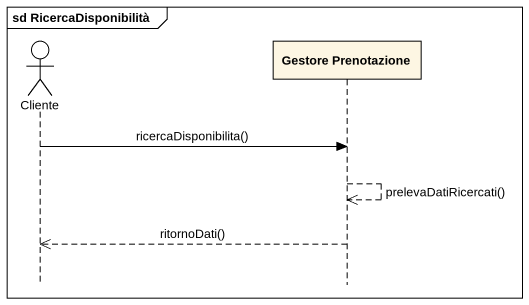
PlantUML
@startuml
mainframe sd RicercaDisponibilità
hide footbox
actor Cliente
participant "Gestore Prenotazione" as Gestore_Prenotazione

Cliente -> Gestore_Prenotazione : ricercaDisponibilita()
Gestore_Prenotazione -->> Gestore_Prenotazione : prelevaDatiRicercati()
Gestore_Prenotazione -->> Cliente : ritornoDati()
@enduml
